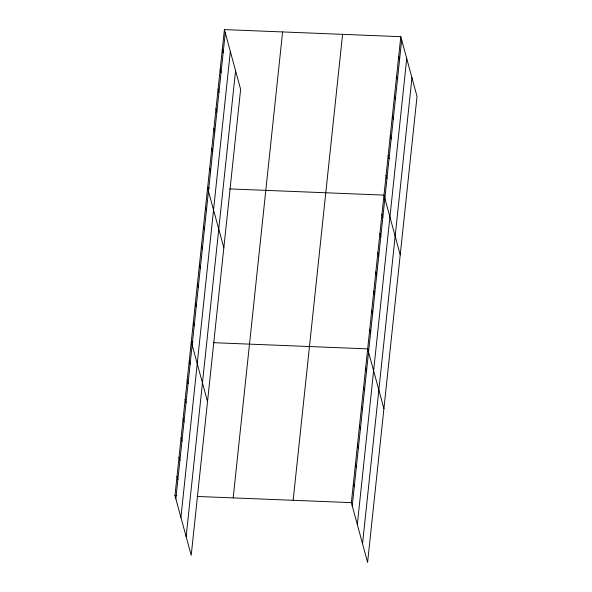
<?xml version="1.0" encoding="UTF-8"?>
<svg xmlns="http://www.w3.org/2000/svg" width="592" height="592" viewBox="0 0 592 592"><rect width="100%" height="100%" fill="white"/><g stroke="black" fill="none" stroke-linecap="round" stroke-linejoin="round"><path stroke-width="0.89" d="M224.398 29.6L240.633 89.362L191.209 555.318L174.973 495.556L224.398 29.6L400.791 36.682L417.027 96.444L367.602 562.4L351.367 502.638L400.791 36.682M175.846 498.775L225.271 32.819M180.915 517.438L230.34 51.474M186.14 536.655L235.564 70.7M233.181 497.894L282.606 31.938M293.158 500.307L342.583 34.343M352.24 505.857L401.665 39.901M357.316 524.519L406.734 58.556M362.533 543.745L411.958 77.781M209.442 188.101L207.592 188.027L223.828 247.782M229.77 188.915L383.986 195.108L400.222 254.871M193.133 341.865L191.283 341.791L207.518 401.554M213.46 342.679L367.676 348.873L383.912 408.635M174.973 495.556L176.823 495.63M197.151 496.451L351.367 502.638M398.69 56.484L399.563 59.703M396.588 76.287L397.461 79.506M394.487 96.089L395.367 99.308M392.392 115.899L393.266 119.11M390.291 135.701L391.164 138.92M388.189 155.504L389.062 158.723M386.088 175.306L386.961 178.525M381.951 214.326L382.824 217.545M379.909 233.551L380.782 236.77M377.874 252.769L378.747 255.988M375.831 271.994L376.704 275.213M373.796 291.212L374.669 294.431M371.754 310.43L372.627 313.649M369.719 329.655L370.592 332.874M365.641 368.098L366.515 371.317M363.599 387.316L364.472 390.535M361.564 406.534L362.437 409.753M359.522 425.759L360.395 428.978M357.487 444.977L358.36 448.196M355.444 464.202L356.317 467.421M353.409 483.42L354.282 486.639M222.296 49.402L223.169 52.621M220.194 69.205L221.068 72.424M218.093 89.007L218.966 92.226M215.991 108.81L216.864 112.029M213.89 128.619L214.77 131.831M211.795 148.422L212.669 151.641M209.694 168.224L210.567 171.443M205.55 207.244L206.43 210.463M203.515 226.47L204.388 229.689M201.472 245.687L202.353 248.906M199.437 264.913L200.311 268.124M197.395 284.13L198.276 287.349M195.36 303.348L196.233 306.567M193.318 322.573L194.198 325.792M189.24 361.016L190.121 364.228M187.205 380.234L188.078 383.453M185.163 399.452L186.043 402.671M183.128 418.677L184.001 421.896M181.085 437.895L181.966 441.114M179.05 457.12L179.924 460.332M177.008 476.338L177.889 479.557"/></g></svg>
